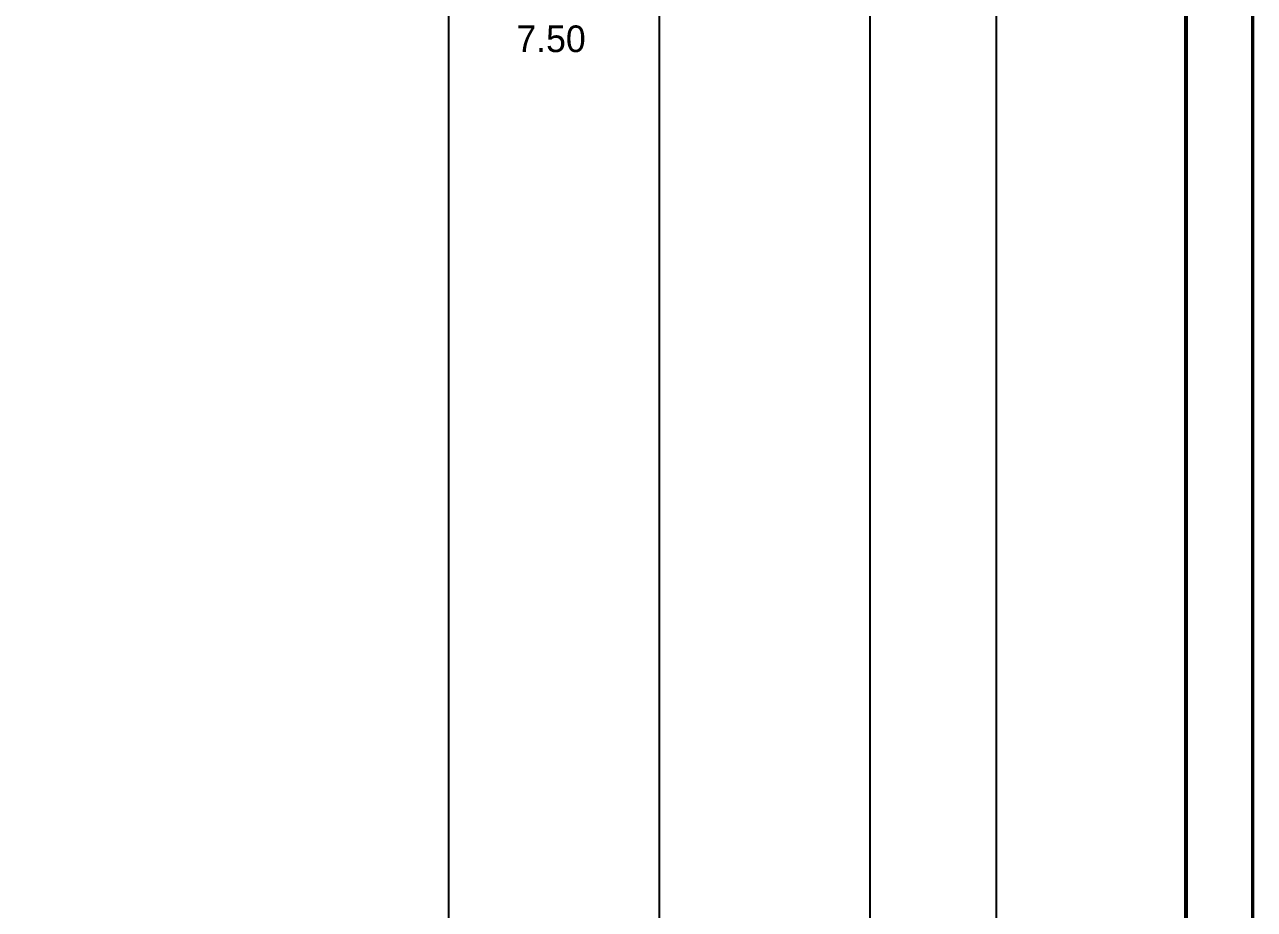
# Model space of a CAD drawing. Header units: millimetres. Extents: x 12489 to 89920, y 4630 to 4927.
# Drawn here: x 50447.3 to 50539.6, y 4696 to 4762.5 of the extents above; entities that cross this region are included whole.
import ezdxf

# ---------------------------------------------------------------- set-up
doc = ezdxf.new("R2010")
doc.units = ezdxf.units.MM
doc.styles.add('成果图表体', font='Comfont.shx', dxfattribs={"height": 2, "bigfont": 'Hztxt12a.shx'})

# ---------------------------------------------------------------- blocks, each defined once
blk = doc.blocks.new('钻孔柱状图路桥昇龙制图梁世成校核莫家里.dwg173', base_point=(25, 236))
for points, const_width in [([(0, 0), (210, 0), (210, 297), (0, 297)], 0.25), ([(25, 5), (205, 5), (205, 292), (25, 292)], 0.3)]:
    blk.add_lwpolyline(points, close=True, dxfattribs=dict(const_width=const_width))

msp = doc.modelspace()

# ---------------------------------------------------------------- linework, layer by layer
at = {"color": 0}
for points in [[(50479.112, 4643.705), (50479.112, 4837.705)], [(50479.112, 4643.705), (50479.112, 4837.705)], [(50494.922, 4643.705), (50494.922, 4837.705)], [(50494.922, 4643.705), (50494.922, 4837.705)], [(50510.733, 4643.705), (50510.733, 4837.705)], [(50510.733, 4643.705), (50510.733, 4837.705)], [(50520.219, 4643.705), (50520.219, 4837.705)], [(50520.219, 4643.705), (50520.219, 4837.705)], [(50534.448, 4643.705), (50534.448, 4837.705)]]:
    msp.add_lwpolyline(points, dxfattribs=at)

# ---------------------------------------------------------------- block references
msp.add_blockref('钻孔柱状图路桥昇龙制图梁世成校核莫家里.dwg173', (50354.448, 4865.705))

# ---------------------------------------------------------------- texts
at = {"color": 0, "style": '成果图表体'}
msp.add_text('7.50', height=2, dxfattribs=at).set_placement((50484.175, 4760.405))

doc.saveas('drawing.dxf')
